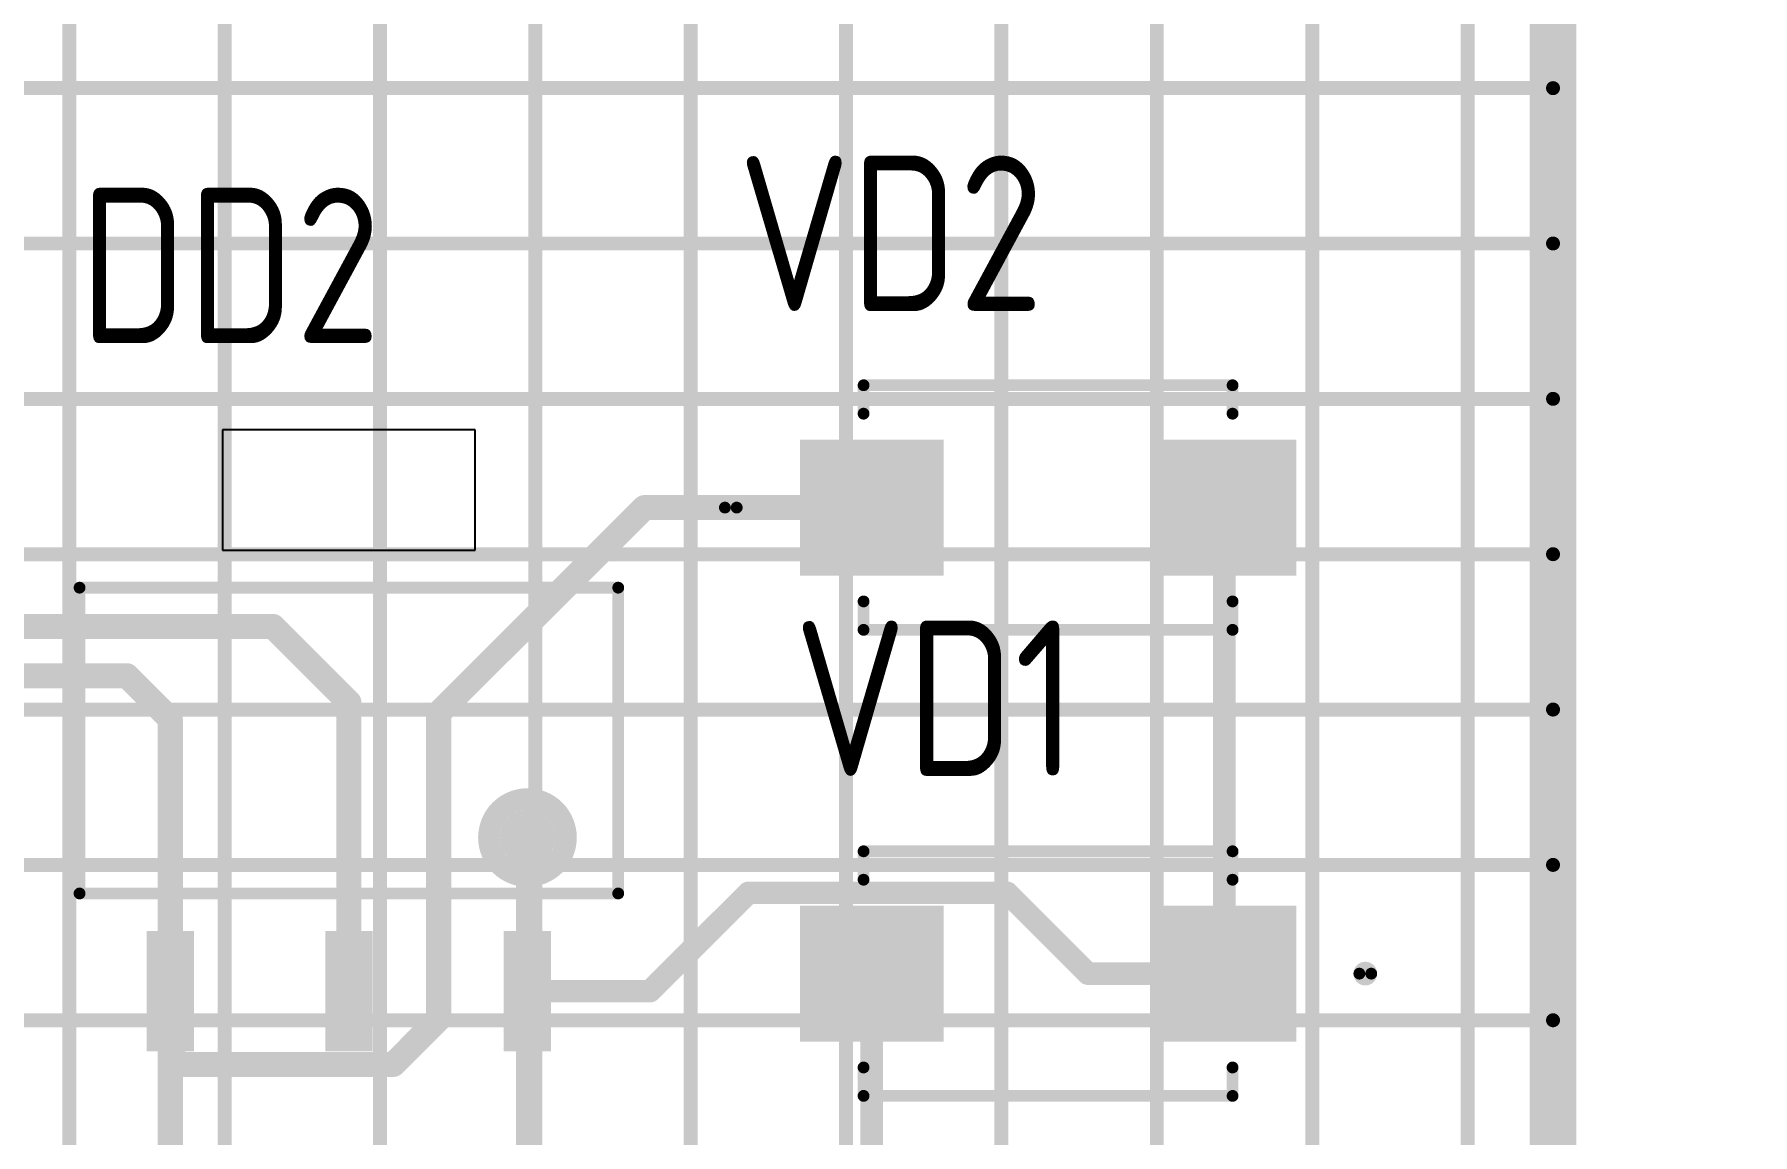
# Model space of a CAD drawing. Header units: millimetres. Extents: x 57 to 898, y 51 to 645.
# Drawn here: x 354.12 to 376.23, y 355.95 to 370.12 of the extents above; entities that cross this region are included whole.
import ezdxf

# ---------------------------------------------------------------- set-up
doc = ezdxf.new("R2010")
doc.units = ezdxf.units.MM
for name, color, linetype in [('Mechanical11', 56, 'Continuous'), ('Mechanical12', 56, 'Continuous'), ('Mechanical7', 56, 'Continuous'), ('Mechanical9', 56, 'Continuous')]:
    doc.layers.add(name, color=color, linetype=linetype)
doc.styles.add('GOST type A', font='gost.TTF', dxfattribs={"oblique": 15, "height": 0.2})
doc.styles.add('GOST type A0', font='gost.TTF', dxfattribs={"oblique": 15, "height": 3.5})
doc.dimstyles.new('ГОСТ type A', dxfattribs={"dimtxt": 3.5, "dimasz": 3, "dimexe": 2, "dimexo": 0, "dimgap": 1, "dimtad": 1, "dimtoh": 1, "dimtxsty": 'GOST type A0', "dimcen": 0, "dimazin": 2, "dimtfac": 1, "dimtmove": 0, "dimatfit": 3, "dimfxl": 1, "dimarcsym": 0})

# ---------------------------------------------------------------- blocks, each defined once
blk = doc.blocks.new('*D84')
at = {"color": 0, "lineweight": -2, "transparency": 16777216}
for p, q in [((371.165, 515.023), (386.75, 515.023)), ((384.75, 512.023), (384.75, 343.023)), ((371.165, 340.023), (386.75, 340.023))]:
    blk.add_line(p, q, dxfattribs=at)
at = {"color": 0, "transparency": 16777216}
for points in [[(384.25, 512.023), (385.25, 512.023), (384.75, 515.023)], [(384.25, 343.023), (385.25, 343.023), (384.75, 340.023)]]:
    blk.add_solid(points, dxfattribs=at)
at = {"layer": 'Defpoints', "color": 0, "transparency": 16777216}
for p in [(371.165, 515.023), (371.165, 340.023), (384.75, 340.023)]:
    blk.add_point(p, dxfattribs=at)
at = {"color": 0, "transparency": 16777216, "insert": (381.999, 427.523), "char_height": 3.5, "attachment_point": 5, "rotation": 90, "style": 'GOST type A0'}
blk.add_mtext('175', dxfattribs=at)
blk = doc.blocks.new('*D86')
at = {"color": 0, "lineweight": -2, "transparency": 16777216}
for p, q in [((373.52, 517.923), (398.352, 517.923)), ((396.352, 514.923), (396.352, 340.423)), ((373.665, 337.423), (398.352, 337.423))]:
    blk.add_line(p, q, dxfattribs=at)
at = {"color": 0, "transparency": 16777216}
for points in [[(395.852, 514.923), (396.852, 514.923), (396.352, 517.923)], [(395.852, 340.423), (396.852, 340.423), (396.352, 337.423)]]:
    blk.add_solid(points, dxfattribs=at)
at = {"layer": 'Defpoints', "color": 0, "transparency": 16777216}
for p in [(373.52, 517.923), (373.665, 337.423), (396.352, 337.423)]:
    blk.add_point(p, dxfattribs=at)
at = {"color": 0, "transparency": 16777216, "insert": (393.338, 427.673), "char_height": 3.5, "attachment_point": 5, "rotation": 90, "style": 'GOST type A0'}
blk.add_mtext('180±0,1', dxfattribs=at)

msp = doc.modelspace()

# ---------------------------------------------------------------- hatches: boundary and pattern name
at = {"layer": 'Mechanical12'}
for points in [[(363.97, 363.147), (365.819, 363.147), (365.819, 364.899), (363.97, 364.899)], [(363.97, 363.147), (365.819, 363.147), (365.819, 364.899), (363.97, 364.899)], [(368.511, 363.147), (370.36, 363.147), (370.36, 364.899), (368.511, 364.899)], [(368.511, 363.147), (370.36, 363.147), (370.36, 364.899), (368.511, 364.899)], [(365.819, 358.899), (363.97, 358.899), (363.97, 357.147), (365.819, 357.147)], [(365.819, 358.899), (363.97, 358.899), (363.97, 357.147), (365.819, 357.147)], [(370.36, 358.899), (368.511, 358.899), (368.511, 357.147), (370.36, 357.147)], [(370.36, 358.899), (368.511, 358.899), (368.511, 357.147), (370.36, 357.147)], [(355.561, 357.023), (356.171, 357.023), (356.171, 358.572), (355.561, 358.572)], [(355.561, 357.023), (356.171, 357.023), (356.171, 358.572), (355.561, 358.572)], [(357.86, 357.023), (358.47, 357.023), (358.47, 358.572), (357.86, 358.572)], [(357.86, 357.023), (358.47, 357.023), (358.47, 358.572), (357.86, 358.572)], [(360.159, 357.023), (360.768, 357.023), (360.768, 358.572), (360.159, 358.572)], [(360.159, 357.023), (360.768, 357.023), (360.768, 358.572), (360.159, 358.572)]]:
    msp.add_hatch(color=7, dxfattribs=at).paths.add_polyline_path(points)

# ---------------------------------------------------------------- linework, layer by layer
at = {"layer": 'Mechanical11', "color": 7}
for points, const_width in [([(360.641, 359.775, 1), (360.286, 359.775, 1)], 0.356), ([(360.197, 359.775, 1), (360.375, 359.775, 1)], 0.178), ([(360.552, 359.775, 1), (360.73, 359.775, 1)], 0.178)]:
    msp.add_lwpolyline(points, format="xyb", close=True, dxfattribs=dict(at, const_width=const_width))
at = {"layer": 'Mechanical12', "color": 7}
for p, q in [((359.79, 365.024), (356.539, 365.024)), ((356.539, 365.024), (356.539, 363.474)), ((359.79, 363.474), (359.79, 365.024)), ((356.539, 363.474), (359.79, 363.474))]:
    msp.add_line(p, q, dxfattribs=at)
for points, const_width in [([(373.665, 337.423), (373.665, 518.023)], 0.6), ([(373.665, 337.423), (373.665, 518.023)], 0.6), ([(373.665, 337.423), (373.665, 518.023)], 0.6), ([(373.665, 337.423), (373.665, 518.023)], 0.6), ([(364.79, 365.232), (364.79, 365.598)], 0.152), ([(364.79, 365.598), (369.54, 365.598)], 0.152), ([(369.54, 365.232), (369.54, 365.598)], 0.152), ([(359.321, 361.376), (361.969, 364.023)], 0.323), ([(361.969, 364.023), (364.894, 364.023)], 0.323), ([(369.435, 358.023), (369.435, 364.023)], 0.29), ([(354.698, 362.992), (361.632, 362.992)], 0.152), ([(354.698, 359.055), (354.698, 362.992)], 0.152), ([(361.632, 359.055), (361.632, 362.992)], 0.152), ([(364.79, 362.449), (364.79, 362.815)], 0.152), ([(369.54, 362.449), (369.54, 362.815)], 0.152), ([(351.195, 362.493), (357.187, 362.493)], 0.323), ([(357.187, 362.493), (358.165, 361.516)], 0.323), ([(364.79, 362.449), (369.54, 362.449)], 0.152), ([(345.85, 361.858), (355.307, 361.858)], 0.323), ([(355.307, 361.858), (355.866, 361.299)], 0.323), ([(358.165, 357.798), (358.165, 361.516)], 0.323), ([(355.866, 357.798), (355.866, 361.299)], 0.323), ([(359.321, 357.439), (359.321, 361.376)], 0.323), ([(360.463, 357.798), (360.463, 359.775)], 0.29), ([(364.79, 359.598), (369.54, 359.598)], 0.152), ([(364.79, 359.232), (364.79, 359.598)], 0.152), ([(369.54, 359.232), (369.54, 359.598)], 0.152), ([(362.042, 357.798), (363.309, 359.064)], 0.29), ([(363.309, 359.064), (366.637, 359.064)], 0.29), ([(366.637, 359.064), (367.678, 358.023)], 0.29), ([(354.698, 359.055), (361.632, 359.055)], 0.152), ([(364.894, 353.817), (364.894, 358.023)], 0.29), ([(367.678, 358.023), (369.435, 358.023)], 0.29), ([(355.866, 356.981), (355.866, 357.798)], 0.323), ([(360.463, 355.356), (360.463, 357.798)], 0.29), ([(360.463, 357.798), (362.042, 357.798)], 0.29), ([(358.737, 356.854), (359.321, 357.439)], 0.323), ([(355.866, 356.981), (355.993, 356.854)], 0.323), ([(355.866, 351.647), (355.866, 356.981)], 0.323), ([(355.993, 356.854), (358.737, 356.854)], 0.323), ([(364.79, 356.449), (364.79, 356.815)], 0.152), ([(369.54, 356.449), (369.54, 356.815)], 0.152), ([(364.79, 356.449), (369.54, 356.449)], 0.152)]:
    msp.add_lwpolyline(points, dxfattribs=dict(at, const_width=const_width))
for points, const_width in [([(364.752, 365.598, 1), (364.828, 365.598, 1)], 0.0762), ([(364.752, 365.598, 1), (364.828, 365.598, 1)], 0.0762), ([(369.502, 365.598, 1), (369.578, 365.598, 1)], 0.0762), ([(369.502, 365.598, 1), (369.578, 365.598, 1)], 0.0762), ([(364.752, 365.232, 1), (364.828, 365.232, 1)], 0.0762), ([(369.502, 365.232, 1), (369.578, 365.232, 1)], 0.0762), ([(361.888, 364.023, 1), (362.049, 364.023, 1)], 0.161), ([(361.888, 364.023, 1), (362.049, 364.023, 1)], 0.161), ([(363.157, 364.023, 1), (363.005, 364.023, 1)], 0.152), ([(362.967, 364.023, 1), (363.043, 364.023, 1)], 0.0762), ([(363.119, 364.023, 1), (363.195, 364.023, 1)], 0.0762), ([(364.813, 364.023, 1), (364.975, 364.023, 1)], 0.161), ([(369.363, 364.023, 1), (369.508, 364.023, 1)], 0.145), ([(354.66, 362.992, 1), (354.736, 362.992, 1)], 0.0762), ([(354.66, 362.992, 1), (354.736, 362.992, 1)], 0.0762), ([(361.594, 362.992, 1), (361.67, 362.992, 1)], 0.0762), ([(361.594, 362.992, 1), (361.67, 362.992, 1)], 0.0762), ([(364.752, 362.815, 1), (364.828, 362.815, 1)], 0.0762), ([(369.502, 362.815, 1), (369.578, 362.815, 1)], 0.0762), ([(357.107, 362.493, 1), (357.268, 362.493, 1)], 0.161), ([(357.107, 362.493, 1), (357.268, 362.493, 1)], 0.161), ([(364.752, 362.449, 1), (364.828, 362.449, 1)], 0.0762), ([(364.752, 362.449, 1), (364.828, 362.449, 1)], 0.0762), ([(369.502, 362.449, 1), (369.578, 362.449, 1)], 0.0762), ([(369.502, 362.449, 1), (369.578, 362.449, 1)], 0.0762), ([(355.226, 361.858, 1), (355.388, 361.858, 1)], 0.161), ([(355.226, 361.858, 1), (355.388, 361.858, 1)], 0.161), ([(358.084, 361.516, 1), (358.245, 361.516, 1)], 0.161), ([(358.084, 361.516, 1), (358.245, 361.516, 1)], 0.161), ([(355.785, 361.299, 1), (355.947, 361.299, 1)], 0.161), ([(355.785, 361.299, 1), (355.947, 361.299, 1)], 0.161), ([(359.24, 361.376, 1), (359.402, 361.376, 1)], 0.161), ([(359.24, 361.376, 1), (359.402, 361.376, 1)], 0.161), ([(360.959, 359.775, 1), (359.968, 359.775, 1)], 0.279), ([(359.898, 359.775, 1), (360.038, 359.775, 1)], 0.14), ([(360.391, 359.775, 1), (360.536, 359.775, 1)], 0.145), ([(360.889, 359.775, 1), (361.029, 359.775, 1)], 0.14), ([(364.752, 359.598, 1), (364.828, 359.598, 1)], 0.0762), ([(364.752, 359.598, 1), (364.828, 359.598, 1)], 0.0762), ([(369.502, 359.598, 1), (369.578, 359.598, 1)], 0.0762), ([(369.502, 359.598, 1), (369.578, 359.598, 1)], 0.0762), ([(363.236, 359.064, 1), (363.381, 359.064, 1)], 0.145), ([(363.236, 359.064, 1), (363.381, 359.064, 1)], 0.145), ([(364.752, 359.232, 1), (364.828, 359.232, 1)], 0.0762), ([(366.564, 359.064, 1), (366.709, 359.064, 1)], 0.145), ([(366.564, 359.064, 1), (366.709, 359.064, 1)], 0.145), ([(369.502, 359.232, 1), (369.578, 359.232, 1)], 0.0762), ([(354.66, 359.055, 1), (354.736, 359.055, 1)], 0.0762), ([(354.66, 359.055, 1), (354.736, 359.055, 1)], 0.0762), ([(361.594, 359.055, 1), (361.67, 359.055, 1)], 0.0762), ([(361.594, 359.055, 1), (361.67, 359.055, 1)], 0.0762), ([(364.822, 358.023, 1), (364.967, 358.023, 1)], 0.145), ([(367.605, 358.023, 1), (367.75, 358.023, 1)], 0.145), ([(367.605, 358.023, 1), (367.75, 358.023, 1)], 0.145), ([(369.363, 358.023, 1), (369.508, 358.023, 1)], 0.145), ([(369.363, 358.023, 1), (369.508, 358.023, 1)], 0.145), ([(371.325, 358.023, 1), (371.172, 358.023, 1)], 0.152), ([(371.134, 358.023, 1), (371.21, 358.023, 1)], 0.0762), ([(371.287, 358.023, 1), (371.363, 358.023, 1)], 0.0762), ([(355.785, 357.798, 1), (355.947, 357.798, 1)], 0.161), ([(355.785, 357.798, 1), (355.947, 357.798, 1)], 0.161), ([(358.084, 357.798, 1), (358.245, 357.798, 1)], 0.161), ([(360.391, 357.798, 1), (360.536, 357.798, 1)], 0.145), ([(360.391, 357.798, 1), (360.536, 357.798, 1)], 0.145), ([(360.391, 357.798, 1), (360.536, 357.798, 1)], 0.145), ([(361.97, 357.798, 1), (362.115, 357.798, 1)], 0.145), ([(361.97, 357.798, 1), (362.115, 357.798, 1)], 0.145), ([(359.24, 357.439, 1), (359.402, 357.439, 1)], 0.161), ([(359.24, 357.439, 1), (359.402, 357.439, 1)], 0.161), ([(355.785, 356.981, 1), (355.947, 356.981, 1)], 0.161), ([(355.785, 356.981, 1), (355.947, 356.981, 1)], 0.161), ([(355.785, 356.981, 1), (355.947, 356.981, 1)], 0.161), ([(355.912, 356.854, 1), (356.074, 356.854, 1)], 0.161), ([(355.912, 356.854, 1), (356.074, 356.854, 1)], 0.161), ([(358.656, 356.854, 1), (358.817, 356.854, 1)], 0.161), ([(358.656, 356.854, 1), (358.817, 356.854, 1)], 0.161), ([(364.752, 356.815, 1), (364.828, 356.815, 1)], 0.0762), ([(369.502, 356.815, 1), (369.578, 356.815, 1)], 0.0762), ([(364.752, 356.449, 1), (364.828, 356.449, 1)], 0.0762), ([(364.752, 356.449, 1), (364.828, 356.449, 1)], 0.0762), ([(369.502, 356.449, 1), (369.578, 356.449, 1)], 0.0762), ([(369.502, 356.449, 1), (369.578, 356.449, 1)], 0.0762)]:
    msp.add_lwpolyline(points, format="xyb", close=True, dxfattribs=dict(at, const_width=const_width))
at = {"layer": 'Mechanical9', "color": 7, "const_width": 0.18}
for points in [[(354.565, 337.423), (354.565, 518.023)], [(356.565, 337.423), (356.565, 518.023)], [(358.565, 337.423), (358.565, 518.023)], [(360.565, 337.423), (360.565, 518.023)], [(362.565, 337.423), (362.565, 518.023)], [(364.565, 337.423), (364.565, 518.023)], [(366.565, 337.423), (366.565, 518.023)], [(368.565, 337.423), (368.565, 518.023)], [(370.565, 337.423), (370.565, 518.023)], [(372.565, 337.423), (372.565, 518.023)], [(373.665, 337.423), (373.665, 518.023)], [(252.565, 369.423), (373.665, 369.423)], [(252.565, 367.423), (373.665, 367.423)], [(252.565, 365.423), (373.665, 365.423)], [(252.565, 363.423), (373.665, 363.423)], [(252.565, 361.423), (373.665, 361.423)], [(252.565, 359.423), (373.665, 359.423)], [(252.565, 357.423), (373.665, 357.423)]]:
    msp.add_lwpolyline(points, dxfattribs=at)
at = {"layer": 'Mechanical9', "color": 7, "const_width": 0.09}
for points in [[(373.62, 369.423, 1), (373.71, 369.423, 1)], [(373.62, 367.423, 1), (373.71, 367.423, 1)], [(373.62, 365.423, 1), (373.71, 365.423, 1)], [(373.62, 363.423, 1), (373.71, 363.423, 1)], [(373.62, 361.423, 1), (373.71, 361.423, 1)], [(373.62, 359.423, 1), (373.71, 359.423, 1)], [(373.62, 357.423, 1), (373.71, 357.423, 1)]]:
    msp.add_lwpolyline(points, format="xyb", close=True, dxfattribs=at)

# ---------------------------------------------------------------- texts
at = {"layer": 'Mechanical7', "color": 7, "style": 'GOST type A'}
for s, p in [('VD2', (363.172, 366.554)), ('DD2', (354.698, 366.141)), ('VD1', (363.893, 360.569))]:
    msp.add_text(s, height=2, dxfattribs=at).set_placement(p)

# ---------------------------------------------------------------- dimensions: what is measured, and where the dimension line sits
dim = msp.add_linear_dim(base=(396.352, 337.423), p1=(373.52, 517.923), p2=(373.665, 337.423), angle=90, text='180±0,1', dimstyle='ГОСТ type A')
dim.commit()
dim.dimension.update_dxf_attribs({"geometry": '*D86', "text_midpoint": (393.338, 427.673)})
dim = msp.add_linear_dim(base=(384.75, 340.023), p1=(371.165, 515.023), p2=(371.165, 340.023), angle=90, dimstyle='ГОСТ type A')
dim.commit()
dim.dimension.update_dxf_attribs({"geometry": '*D84', "text_midpoint": (381.999, 427.523)})

doc.saveas('drawing.dxf')
